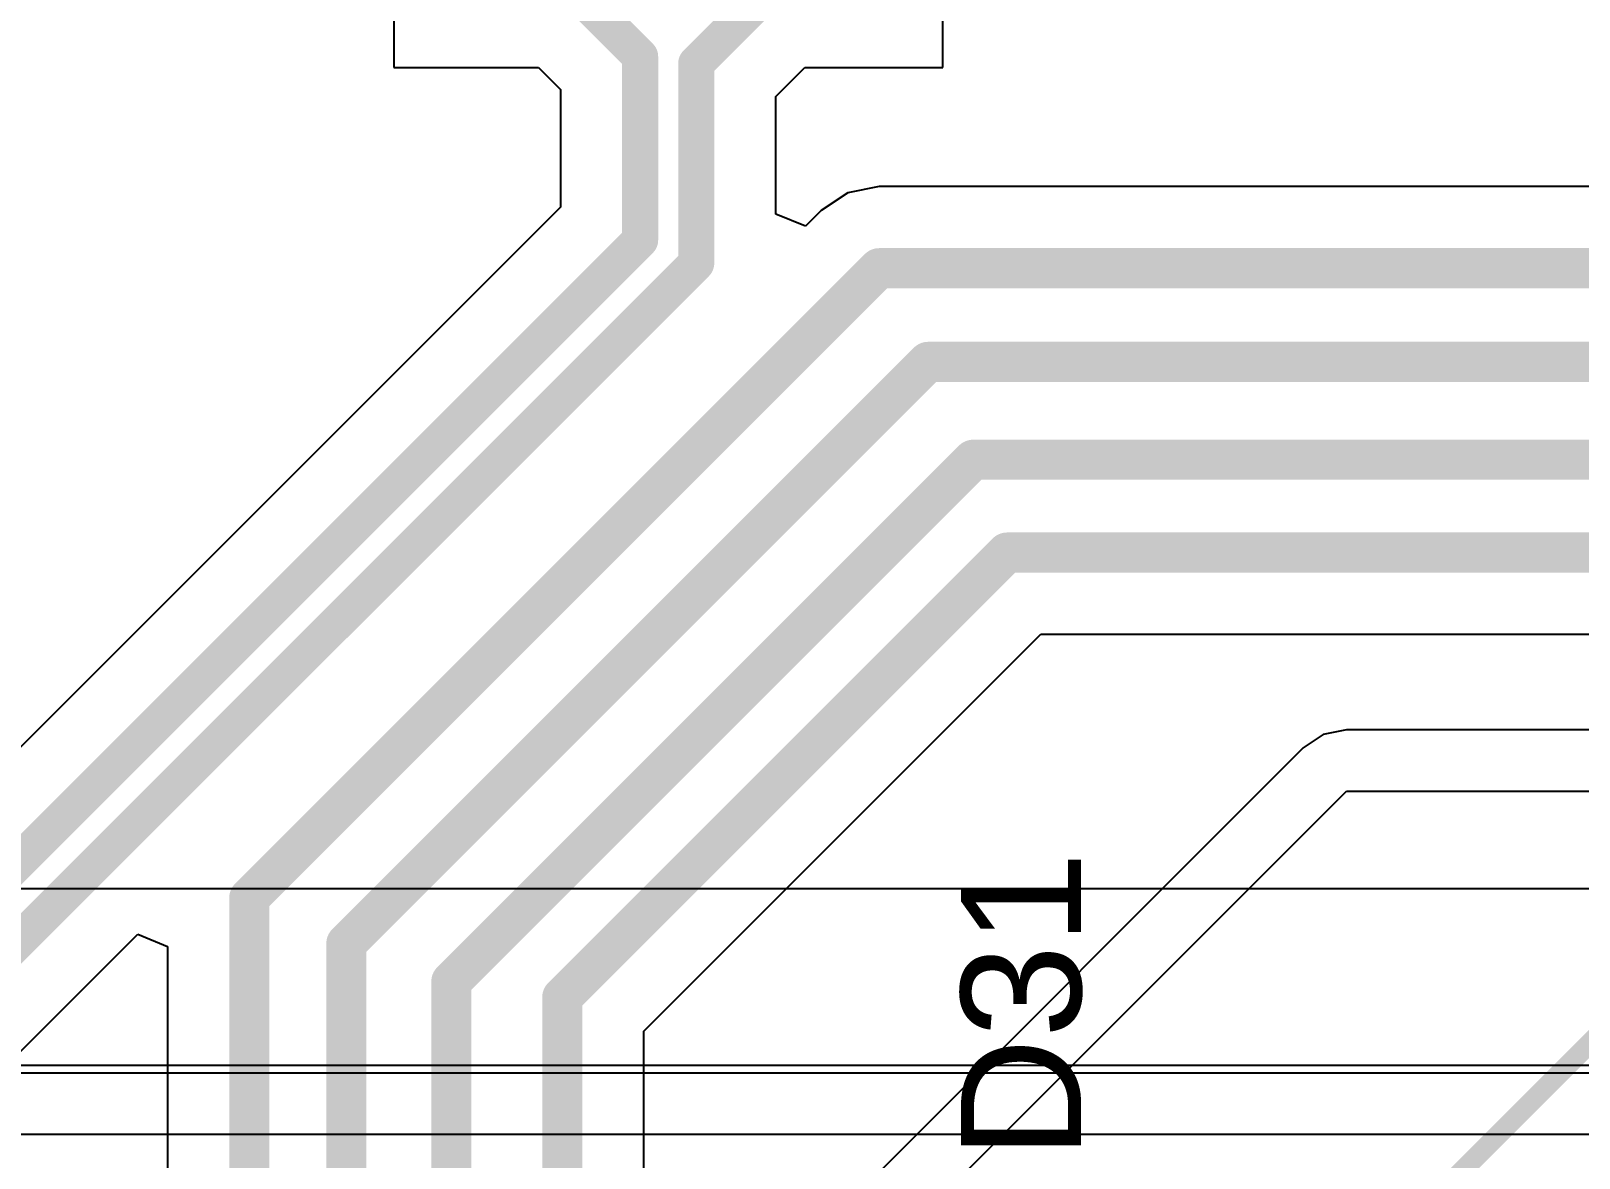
# Model space of a CAD drawing. Header units: inches. Extents: x -36 to 349, y -11 to 240.
# Drawn here: x 122.46 to 132.28, y 109.77 to 116.92 of the extents above; entities that cross this region are included whole.
import ezdxf

# ---------------------------------------------------------------- set-up
doc = ezdxf.new("R2010")
doc.units = ezdxf.units.IN
for name, color, linetype in [('Bottom Layer', 5, 'Continuous'), ('Layer 2', 76, 'Continuous'), ('Top Layer', 1, 'Continuous'), ('Top Overlay', 2, 'Continuous')]:
    doc.layers.add(name, color=color, linetype=linetype)
doc.styles.add('Arial', font='', dxfattribs={"height": 0.2})
doc.styles.get('Arial').set_extended_font_data('Arial')

# ---------------------------------------------------------------- blocks, each defined once
blk = doc.blocks.new('UUD1A102MNL1GS_445')
at = {"layer": 'Top Overlay'}
blk.add_lwpolyline([(-3.09, -5.15, 0.127, 0.127, 0), (-5.15, -3.09, 0.127, 0.127, 0)], format="xyseb", dxfattribs=at)

msp = doc.modelspace()

# ---------------------------------------------------------------- linework, layer by layer
at = {"layer": 'Bottom Layer'}
for p, q in [((148.2434, 110.3122), (113.06, 110.3122)), ((113.06, 109.9237), (147.8549, 109.9237))]:
    msp.add_line(p, q, dxfattribs=at)
at = {"layer": 'Layer 2'}
for p, q in [((152.6376, 111.4806), (73.2503, 111.4806)), ((113.2978, 110.363), (151.5454, 110.363))]:
    msp.add_line(p, q, dxfattribs=at)
at = {"layer": 'Top Layer'}
for p, q in [((124.76, 118.3734), (124.76, 116.6914)), ((128.242, 116.6914), (128.242, 118.3734)), ((124.76, 116.6914), (125.6778, 116.6914)), ((125.6778, 116.6914), (125.8182, 116.551)), ((127.1838, 116.5075), (127.3677, 116.6914)), ((127.3677, 116.6914), (128.242, 116.6914)), ((125.8182, 116.551), (125.8182, 115.8051)), ((127.1838, 115.7612), (127.1838, 116.5075)), ((127.6401, 115.8963), (127.4721, 115.784)), ((127.8384, 115.9357), (127.6401, 115.8963)), ((136.2722, 115.9357), (127.8384, 115.9357)), ((125.8182, 115.8051), (121.0543, 111.0412)), ((127.4721, 115.784), (127.3715, 115.6834)), ((127.3715, 115.6834), (127.1838, 115.7612)), ((126.3469, 110.5785), (128.8646, 113.0962)), ((128.8646, 113.0962), (174.7491, 113.0962)), ((130.6551, 112.4593), (130.5291, 112.3751)), ((130.8038, 112.4889), (130.6551, 112.4593)), ((142.7976, 112.4889), (130.8038, 112.4889)), ((130.5291, 112.3751), (127.1377, 108.9837)), ((127.4124, 108.709), (130.8038, 112.1004)), ((130.8038, 112.1004), (142.7976, 112.1004)), ((122.272, 110.3276), (123.1379, 111.1936)), ((123.1379, 111.1936), (123.3257, 111.1158)), ((123.3257, 111.1158), (123.3257, 93.3203)), ((126.3469, 73.8354), (126.3469, 110.5785))]:
    msp.add_line(p, q, dxfattribs=at)
for points in [[(125.8967, 117.1867, 0.2286, 0.2286, 0), (126.3232, 116.7602, 0.2286, 0.2286, 0)], [(126.6788, 116.7167, 0.2286, 0.2286, 0), (127.1488, 117.1867, 0.2286, 0.2286, 0)], [(126.3232, 115.5959, 0.2286, 0.2286, 0), (126.3232, 116.7602, 0.2286, 0.2286, 0)], [(126.6788, 115.4486, 0.2286, 0.2286, 0), (126.6788, 116.7167, 0.2286, 0.2286, 0)], [(121.4114, 110.6841, 0.2286, 0.2286, 0), (126.3232, 115.5959, 0.2286, 0.2286, 0)], [(121.767, 110.5368, 0.2286, 0.2286, 0), (126.6788, 115.4486, 0.2286, 0.2286, 0)], [(123.8436, 111.423, 0.254, 0.254, 0), (127.8384, 115.4178, 0.254, 0.254, 0)], [(127.8384, 115.4178, 0.254, 0.254, 0), (136.4868, 115.4178, 0.254, 0.254, 0)], [(124.4597, 111.1342, 0.254, 0.254, 0), (128.1492, 114.8237, 0.254, 0.254, 0)], [(128.1492, 114.8237, 0.254, 0.254, 0), (150.9368, 114.8237, 0.254, 0.254, 0)], [(125.1255, 110.8927, 0.254, 0.254, 0), (128.4356, 114.2029, 0.254, 0.254, 0)], [(128.4356, 114.2029, 0.254, 0.254, 0), (155.9178, 114.2029, 0.254, 0.254, 0)], [(125.829, 110.7931, 0.254, 0.254, 0), (128.6501, 113.6142, 0.254, 0.254, 0)], [(128.6501, 113.6142, 0.254, 0.254, 0), (174.7491, 113.6142, 0.254, 0.254, 0)], [(123.8436, 74.935, 0.254, 0.254, 0), (123.8436, 111.423, 0.254, 0.254, 0)], [(124.4597, 72.8018, 0.254, 0.254, 0), (124.4597, 111.1342, 0.254, 0.254, 0)], [(125.1255, 73.2302, 0.254, 0.254, 0), (125.1255, 110.8927, 0.254, 0.254, 0)], [(125.829, 73.6208, 0.254, 0.254, 0), (125.829, 110.7931, 0.254, 0.254, 0)]]:
    msp.add_lwpolyline(points, format="xyseb", dxfattribs=at)
for points in [[(126.266, 116.7602, 0.1143, 0.1143, 1), (126.3803, 116.7602, 0.1143, 0.1143, 1)], [(126.266, 116.7602, 0.1143, 0.1143, 1), (126.3803, 116.7602, 0.1143, 0.1143, 1)], [(126.6216, 116.7167, 0.1143, 0.1143, 1), (126.7359, 116.7167, 0.1143, 0.1143, 1)], [(126.6216, 116.7167, 0.1143, 0.1143, 1), (126.7359, 116.7167, 0.1143, 0.1143, 1)], [(126.266, 115.5959, 0.1143, 0.1143, 1), (126.3803, 115.5959, 0.1143, 0.1143, 1)], [(126.266, 115.5959, 0.1143, 0.1143, 1), (126.3803, 115.5959, 0.1143, 0.1143, 1)], [(126.6216, 115.4486, 0.1143, 0.1143, 1), (126.7359, 115.4486, 0.1143, 0.1143, 1)], [(126.6216, 115.4486, 0.1143, 0.1143, 1), (126.7359, 115.4486, 0.1143, 0.1143, 1)], [(127.7749, 115.4178, 0.127, 0.127, 1), (127.9019, 115.4178, 0.127, 0.127, 1)], [(127.7749, 115.4178, 0.127, 0.127, 1), (127.9019, 115.4178, 0.127, 0.127, 1)], [(128.0857, 114.8237, 0.127, 0.127, 1), (128.2127, 114.8237, 0.127, 0.127, 1)], [(128.0857, 114.8237, 0.127, 0.127, 1), (128.2127, 114.8237, 0.127, 0.127, 1)], [(128.3721, 114.2029, 0.127, 0.127, 1), (128.4991, 114.2029, 0.127, 0.127, 1)], [(128.3721, 114.2029, 0.127, 0.127, 1), (128.4991, 114.2029, 0.127, 0.127, 1)], [(128.5866, 113.6142, 0.127, 0.127, 1), (128.7136, 113.6142, 0.127, 0.127, 1)], [(128.5866, 113.6142, 0.127, 0.127, 1), (128.7136, 113.6142, 0.127, 0.127, 1)], [(123.7801, 111.423, 0.127, 0.127, 1), (123.9071, 111.423, 0.127, 0.127, 1)], [(123.7801, 111.423, 0.127, 0.127, 1), (123.9071, 111.423, 0.127, 0.127, 1)], [(124.3962, 111.1342, 0.127, 0.127, 1), (124.5232, 111.1342, 0.127, 0.127, 1)], [(124.3962, 111.1342, 0.127, 0.127, 1), (124.5232, 111.1342, 0.127, 0.127, 1)], [(125.062, 110.8927, 0.127, 0.127, 1), (125.189, 110.8927, 0.127, 0.127, 1)], [(125.062, 110.8927, 0.127, 0.127, 1), (125.189, 110.8927, 0.127, 0.127, 1)], [(125.7655, 110.7931, 0.127, 0.127, 1), (125.8925, 110.7931, 0.127, 0.127, 1)], [(125.7655, 110.7931, 0.127, 0.127, 1), (125.8925, 110.7931, 0.127, 0.127, 1)]]:
    msp.add_lwpolyline(points, format="xyseb", close=True, dxfattribs=at)

# ---------------------------------------------------------------- block references
at = {"rotation": 270}
msp.add_blockref('UUD1A102MNL1GS_445', (135.9498, 105.8654), dxfattribs=at)

# ---------------------------------------------------------------- texts
at = {"layer": 'Top Overlay', "style": 'Arial'}
msp.add_text('D31', height=0.762, rotation=90, dxfattribs=at).set_placement((129.1197, 109.7659))

doc.saveas('drawing.dxf')
